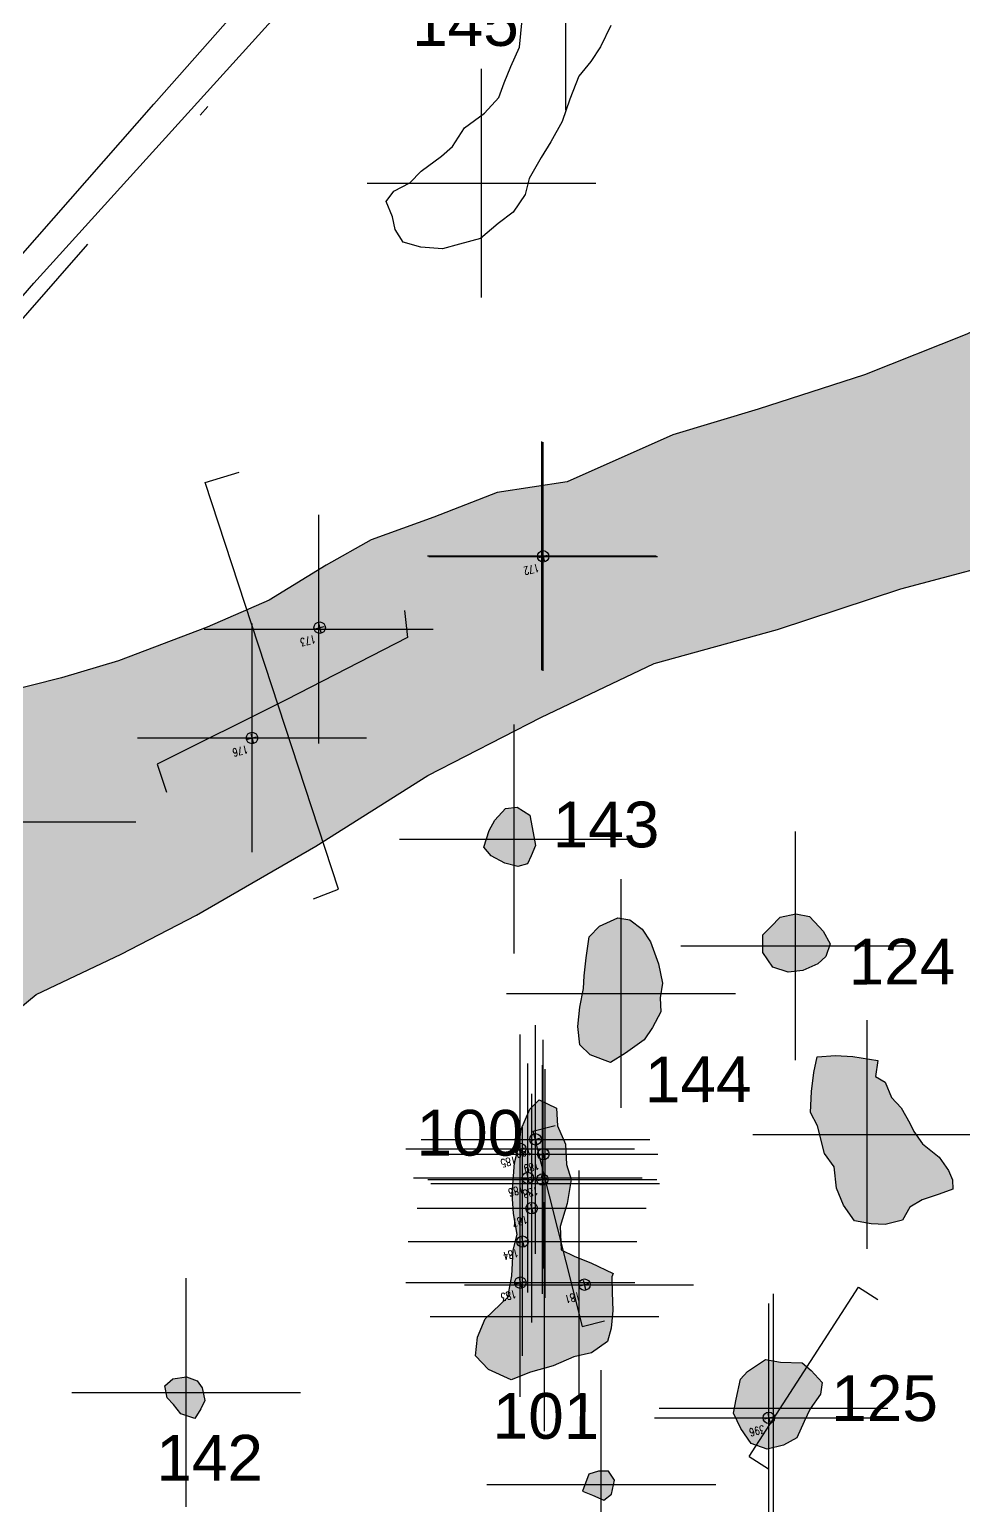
# Model space of a CAD drawing. Header units: millimetres. Extents: x 4462692 to 4462814, y 5793999 to 5794154.
# Drawn here: x 4462709.43 to 4462717.59, y 5794035.28 to 5794048.18 of the extents above; entities that cross this region are included whole.
import ezdxf
from ezdxf.enums import TextEntityAlignment as Align

# ---------------------------------------------------------------- set-up
doc = ezdxf.new("R2010")
doc.units = ezdxf.units.MM
doc.header["$PDMODE"] = 2
doc.header["$PDSIZE"] = -1
doc.linetypes.add('ACAD_ISO10W100', pattern=[18, 12, -3, 0, -3])
for name, color, linetype in [('00Befund', 36, 'Continuous'), ('00BefundNr', 36, 'Continuous'), ('00Profil', 5, 'Continuous'), ('GGok', 50, 'Continuous'), ('GGuk', 7, 'Continuous'), ('Gruben', 252, 'Continuous'), ('GUK', 90, 'ACAD_ISO10W100'), ('Höhenpunkte Befunde', 7, 'Continuous'), ('Keramik Pl.1', 60, 'Continuous'), ('Pfosten', 254, 'Continuous'), ('Salzmünder Kultur', 132, 'Continuous'), ('SBZ EZ', 16, 'Continuous')]:
    doc.layers.add(name, color=color, linetype=linetype)
doc.styles.add('ROMANS', font='ROMANS.shx', dxfattribs={"width": 0.75})
doc.styles.get("Standard").update_dxf_attribs({"font": 'arial.ttf'})

# ---------------------------------------------------------------- blocks, each defined once
blk = doc.blocks.new('MESSPUNKT')
for p, q in [((0, -0.04000000000000003), (0, 0.03999999999999997)), ((0.04, -2.775557561562891e-17), (-0.04, -2.775557561562891e-17))]:
    blk.add_line(p, q)
blk.add_circle((0, -2.775557561562891e-17), 0.05)
at = {"style": 'ROMANS', "width": 0.75, "flags": 1}
for tag, p in [('STANDPUNKT', (-0.05999999999999997, -0.05000000000000002)), ('MESSWERT', (-0.05999999999999999, 0.04999999999999999)), ('KOORDINATEN', (-0.05999999999999998, -0.15))]:
    blk.add_attdef(tag, text='', height=0.07, dxfattribs=at).set_placement(p, align=Align.RIGHT)
at = {"style": 'ROMANS', "width": 0.75}
for tag, p in [('NUMMER', (0.06, 0.05000000000000002)), ('INFO', (0.06, -0.15))]:
    blk.add_attdef(tag, p, '', height=0.07, dxfattribs=at)

msp = doc.modelspace()

# ---------------------------------------------------------------- hatches: boundary and pattern name
at = {"layer": 'Gruben'}
h = msp.add_hatch(color=256, dxfattribs=at)
h.dxf.hatch_style = 1
h.paths.add_polyline_path([(4462714.574151837, 5794040.416843401), (4462714.678984659, 5794040.397639282), (4462714.786013681, 5794040.316810007), (4462714.858904789, 5794040.205831513), (4462714.929254803, 5794040.015348839), (4462714.962503147, 5794039.844190365), (4462714.944501825, 5794039.716129734), (4462714.948336133, 5794039.595013916), (4462714.874819339, 5794039.458458682), (4462714.803243701, 5794039.349506069), (4462714.641208408, 5794039.232445355), (4462714.510363203, 5794039.149943015), (4462714.332612037, 5794039.218351429), (4462714.240638345, 5794039.3053382), (4462714.224397973, 5794039.464780443), (4462714.242401645, 5794039.635430819), (4462714.272599806, 5794039.797899413), (4462714.279266718, 5794039.909500284), (4462714.296983239, 5794040.065014607), (4462714.322442719, 5794040.250324476), (4462714.41282339, 5794040.342762521)])
h = msp.add_hatch(color=256, dxfattribs=at)
h.dxf.hatch_style = 1
h.paths.add_polyline_path([(4462716.84406253, 5794039.167918134), (4462716.825094343, 5794039.029306353), (4462716.910583729, 5794038.978423084), (4462716.965067805, 5794038.845397468), (4462717.049205614, 5794038.754468586), (4462717.124833669, 5794038.620163723), (4462717.159471706, 5794038.5481304), (4462717.234856703, 5794038.44098968), (4462717.381926807, 5794038.322476982), (4462717.462500985, 5794038.205811562), (4462717.497968712, 5794038.125437602), (4462717.500827749, 5794038.044386058), (4462717.382274698, 5794038.000851274), (4462717.233483054, 5794037.950434074), (4462717.123895857, 5794037.885957585), (4462717.061917228, 5794037.771174252), (4462716.909388769, 5794037.733121439), (4462716.786963237, 5794037.738938033), (4462716.641086128, 5794037.766694561), (4462716.545331945, 5794037.904706458), (4462716.483520871, 5794038.052492326), (4462716.464229271, 5794038.238295258), (4462716.378660703, 5794038.356288445), (4462716.318950245, 5794038.597817286), (4462716.256128848, 5794038.713902851), (4462716.267102, 5794038.897420887), (4462716.286021351, 5794039.064070152), (4462716.314132327, 5794039.19961389), (4462716.474156815, 5794039.213157418), (4462716.625735585, 5794039.202411792)])
h = msp.add_hatch(color=256, dxfattribs=at)
h.dxf.hatch_style = 1
h.paths.add_polyline_path([(4462716.182881398, 5794036.525572213), (4462716.264119749, 5794036.457123629), (4462716.35967406, 5794036.351441855), (4462716.344630953, 5794036.250937968), (4462716.254602657, 5794036.122701662), (4462716.200223107, 5794036.012609443), (4462716.137438313, 5794035.868964223), (4462716.019994984, 5794035.804161171), (4462715.877929698, 5794035.770804564), (4462715.738601787, 5794035.819694997), (4462715.647057491, 5794035.951236969), (4462715.583201904, 5794036.085605572), (4462715.606027697, 5794036.207149378), (4462715.644319645, 5794036.382896776), (4462715.705963299, 5794036.447789719), (4462715.864659181, 5794036.554732241), (4462715.99420634, 5794036.529571991)])
h = msp.add_hatch(color=256, dxfattribs=at)
h.dxf.hatch_style = 1
h.paths.add_polyline_path([(4462710.896799372, 5794036.367615777), (4462710.9409297, 5794036.306535431), (4462710.963969543, 5794036.195292343), (4462710.92845434, 5794036.121196283), (4462710.877941187, 5794036.03672145), (4462710.755222129, 5794036.077729619), (4462710.689200452, 5794036.161043888), (4462710.633603803, 5794036.21851834), (4462710.615616379, 5794036.324528738), (4462710.684740423, 5794036.386255964), (4462710.805066225, 5794036.403526032)])
at = {"layer": 'Pfosten'}
h = msp.add_hatch(color=256, dxfattribs=at)
h.dxf.hatch_style = 1
h.paths.add_polyline_path([(4462706.985090737, 5794033.866637714), (4462706.986322994, 5794033.814567297), (4462706.964264705, 5794033.728895916), (4462706.880564537, 5794033.719802338), (4462706.791586865, 5794033.771772888), (4462706.801313289, 5794033.863925635), (4462706.835150244, 5794033.897396294)])
h.paths.add_polyline_path([(4462707.524402826, 5794034.537021619), (4462707.586914236, 5794034.42168829), (4462707.558159231, 5794034.375687096), (4462707.440909958, 5794034.369093569), (4462707.373005223, 5794034.420583907), (4462707.372077354, 5794034.505421933), (4462707.447497435, 5794034.550057597)])
h.paths.add_polyline_path([(4462714.263270995, 5794035.40254184), (4462714.351411269, 5794035.36737843), (4462714.450181536, 5794035.32272306), (4462714.518878386, 5794035.377537429), (4462714.543675086, 5794035.499567688), (4462714.492076773, 5794035.578875913), (4462714.404367377, 5794035.57826627), (4462714.321018054, 5794035.551735482)])
h.paths.add_polyline_path([(4462719.524935399, 5794034.668458614), (4462719.634992597, 5794034.572813625), (4462719.697573876, 5794034.43213607), (4462719.657878629, 5794034.339359281), (4462719.597751445, 5794034.230302792), (4462719.507346293, 5794034.175191886), (4462719.383157779, 5794034.225000983), (4462719.309218295, 5794034.240635837), (4462719.209594277, 5794034.343643866), (4462719.196965048, 5794034.470084389), (4462719.27407526, 5794034.612077018), (4462719.371371354, 5794034.635304006)])
h.paths.add_polyline_path([(4462716.249071305, 5794040.427719915), (4462716.3325454, 5794040.338901521), (4462716.368356204, 5794040.298522774), (4462716.427715622, 5794040.189928073), (4462716.390918118, 5794040.077557052), (4462716.32221375, 5794040.013356381), (4462716.19039206, 5794039.955759757), (4462716.062771348, 5794039.941608659), (4462715.92736349, 5794039.983447758), (4462715.841573891, 5794040.112208648), (4462715.840902234, 5794040.266289225), (4462715.911220117, 5794040.338106741), (4462715.992617466, 5794040.422310987), (4462716.12928163, 5794040.452143019)])
h.paths.add_polyline_path([(4462713.694142868, 5794041.383091221), (4462713.803890276, 5794041.313664174), (4462713.825441402, 5794041.205038602), (4462713.854780441, 5794041.048572586), (4462713.815588738, 5794040.957566069), (4462713.782825234, 5794040.888178317), (4462713.69943025, 5794040.865964191), (4462713.585921915, 5794040.894226976), (4462713.465406696, 5794040.958060679), (4462713.401284747, 5794041.035459802), (4462713.448746577, 5794041.179278064), (4462713.496972576, 5794041.269982739), (4462713.59016519, 5794041.371786135)])
h.paths.add_polyline_path([(4462721.67832641, 5794042.870809237), (4462721.704900833, 5794042.7484861), (4462721.748497712, 5794042.680564815), (4462721.677843663, 5794042.555146402), (4462721.59317917, 5794042.45022596), (4462721.463867917, 5794042.431002351), (4462721.336094851, 5794042.517867609), (4462721.288452729, 5794042.635186455), (4462721.320173054, 5794042.775466891), (4462721.42751587, 5794042.860313572), (4462721.539914796, 5794042.85991559)])
h.paths.add_polyline_path([(4462724.525716906, 5794041.079229034), (4462724.657777847, 5794040.968603143), (4462724.756892034, 5794040.86071865), (4462724.853563584, 5794040.759233994), (4462724.933194532, 5794040.658718948), (4462724.995076235, 5794040.551266585), (4462725.084245081, 5794040.40591956), (4462725.099289898, 5794040.255352174), (4462725.11303552, 5794040.110116796), (4462725.021048491, 5794039.987165476), (4462724.91533627, 5794039.930165491), (4462724.751511074, 5794039.966919315), (4462724.565392654, 5794040.056731426), (4462724.400682352, 5794040.283194827), (4462724.23182473, 5794040.593375788), (4462724.182592575, 5794040.798563552), (4462724.218997673, 5794040.925267152), (4462724.344704044, 5794041.034636579)])
h.paths.add_polyline_path([(4462732.69293152, 5794041.176548132), (4462732.8461109, 5794041.104127505), (4462732.937094991, 5794040.993781101), (4462732.933465709, 5794040.846337602), (4462732.988938629, 5794040.692528568), (4462733.007559096, 5794040.518827174), (4462733.001565663, 5794040.370483509), (4462732.912501267, 5794040.251369826), (4462732.807965451, 5794040.05163792), (4462732.705644071, 5794039.967235993), (4462732.542836486, 5794039.963511392), (4462732.430784219, 5794040.089180028), (4462732.355402056, 5794040.260569728), (4462732.319612073, 5794040.413146207), (4462732.319378333, 5794040.57033271), (4462732.317109962, 5794040.78269394), (4462732.416763151, 5794040.984601919), (4462732.596844289, 5794041.150946343)])
h.paths.add_polyline_path([(4462735.327655031, 5794042.856827638), (4462735.421228003, 5794042.74136914), (4462735.528558043, 5794042.645866266), (4462735.57920533, 5794042.514557289), (4462735.599247124, 5794042.389048213), (4462735.546620642, 5794042.259192794), (4462735.462296659, 5794042.152502396), (4462735.269645347, 5794042.082595043), (4462735.107608994, 5794042.128568556), (4462735.001014044, 5794042.220337328), (4462734.909576737, 5794042.372421555), (4462734.870200671, 5794042.50801636), (4462734.915886962, 5794042.670361963), (4462735.082768221, 5794042.774816543), (4462735.213266294, 5794042.830229235)])
h.paths.add_polyline_path([(4462736.611265961, 5794042.350230293), (4462736.716642899, 5794042.282591885), (4462736.838577358, 5794042.174157972), (4462736.876167907, 5794042.048432982), (4462736.892292001, 5794041.912246919), (4462736.88319591, 5794041.918927557), (4462736.761259652, 5794041.740392957), (4462736.602918338, 5794041.686034144), (4462736.467197381, 5794041.715624324), (4462736.28530597, 5794041.796396144), (4462736.205176491, 5794041.921018699), (4462736.233565181, 5794042.051688785), (4462736.287060329, 5794042.198159381), (4462736.403460981, 5794042.317143247)])
h.paths.add_polyline_path([(4462735.337497537, 5794044.12360956), (4462735.447242105, 5794044.106446829), (4462735.534987785, 5794044.048872864), (4462735.557508267, 5794044.032509216), (4462735.589051665, 5794043.892272165), (4462735.542099884, 5794043.768584872), (4462735.439594851, 5794043.699800507), (4462735.291425608, 5794043.671407606), (4462735.169056963, 5794043.730243218), (4462735.133952182, 5794043.832883292), (4462735.123129157, 5794043.983384967), (4462735.203477807, 5794044.106199397)])
h.paths.add_polyline_path([(4462737.568479624, 5794042.599634157), (4462737.698227351, 5794042.544109271), (4462737.783470473, 5794042.424903485), (4462737.779223726, 5794042.321745996), (4462737.66963374, 5794042.248199379), (4462737.53634787, 5794042.23818684), (4462737.472205294, 5794042.313209072), (4462737.441149659, 5794042.392837599), (4462737.490122964, 5794042.528677646)])
h.paths.add_polyline_path([(4462738.478557555, 5794045.909799576), (4462738.56926329, 5794045.806925134), (4462738.65369651, 5794045.668944254), (4462738.684078091, 5794045.506246972), (4462738.552749595, 5794045.407735324), (4462738.414671582, 5794045.288041267), (4462738.282047166, 5794045.28603364), (4462738.135263236, 5794045.353371903), (4462738.067154359, 5794045.484413431), (4462738.00222211, 5794045.645024926), (4462737.979437385, 5794045.77952659), (4462738.048493918, 5794045.892063656), (4462738.19406276, 5794045.94960622)])
at = {"layer": 'Salzmünder Kultur'}
h = msp.add_hatch(color=256, dxfattribs=at)
h.dxf.hatch_style = 1
h.paths.add_polyline_path([(4462704.70868809, 5794040.320012937), (4462704.95132781, 5794040.315721788), (4462705.330159546, 5794040.402336867), (4462705.853133642, 5794040.660799741), (4462706.540270041, 5794040.970357907), (4462707.192903129, 5794041.21906336), (4462707.779400134, 5794041.574147376), (4462708.183235427, 5794041.924532233), (4462708.620506253, 5794042.175890206), (4462709.192159221, 5794042.38463077), (4462709.711136374, 5794042.515053619), (4462710.20945699, 5794042.662448454), (4462710.983236131, 5794042.957601619), (4462711.526352576, 5794043.194436718), (4462712.025088231, 5794043.500426978), (4462712.418377995, 5794043.72091933), (4462712.965356469, 5794043.919947467), (4462713.519375155, 5794044.134775601), (4462714.130217371, 5794044.228802856), (4462715.052506159, 5794044.639469231), (4462715.800106595, 5794044.864007729), (4462716.728965931, 5794045.165467913), (4462717.62288676, 5794045.519703113), (4462718.212645853, 5794045.813113938), (4462718.840444915, 5794046.271794257), (4462719.473002923, 5794046.670939115), (4462720.162437271, 5794047.137809332), (4462720.761158217, 5794047.281492708), (4462721.246401659, 5794047.445191823), (4462721.731645102, 5794047.608890938), (4462722.34541063, 5794047.958872043), (4462723.20275344, 5794048.344757084), (4462724.20353317, 5794048.705354291), (4462725.199055878, 5794049.119277223), (4462726.121374134, 5794049.394243446), (4462726.8170407, 5794049.496421873), (4462727.349263951, 5794049.785676659), (4462727.68360402, 5794050.166108132), (4462728.613498772, 5794050.428862816), (4462729.479277916, 5794050.653011232), (4462730.427223552, 5794050.859159592), (4462730.433693814, 5794050.861715521), (4462731.226587409, 5794051.194243905), (4462732.919690466, 5794051.492333495), (4462733.979895735, 5794051.429741444), (4462734.566082833, 5794051.449010416), (4462735.675765973, 5794051.389374837), (4462736.915442342, 5794051.456480616), (4462739.272636564, 5794051.949008879), (4462740.414654664, 5794052.095696886), (4462741.390546338, 5794052.328246734), (4462742.003104323, 5794052.361351244), (4462742.675733164, 5794052.553937975), (4462744.378955874, 5794052.703993068), (4462745.372529901, 5794052.859825878), (4462746.505030835, 5794051.778891759), (4462745.838432364, 5794051.616047591), (4462744.66228019, 5794051.498195513), (4462743.403951017, 5794051.436398678), (4462742.350336279, 5794051.45920065), (4462741.346686473, 5794051.193069047), (4462738.715179279, 5794050.688362522), (4462737.252542003, 5794050.287694164), (4462736.359049037, 5794050.028533384), (4462735.346568231, 5794049.823702828), (4462734.186223461, 5794049.640850586), (4462732.900186975, 5794049.553111351), (4462732.38025118, 5794049.415531164), (4462731.603133952, 5794049.315663298), (4462731.215305486, 5794049.391970303), (4462730.561128153, 5794049.327663595), (4462729.756489524, 5794049.358531908), (4462728.677766518, 5794049.038617931), (4462728.473504134, 5794049.174685105), (4462728.303064855, 5794049.223022465), (4462728.132625575, 5794049.271359826), (4462727.816296351, 5794049.291371297), (4462727.52689183, 5794049.053468424), (4462727.307981173, 5794048.892086601), (4462727.036494571, 5794048.647492588), (4462726.703477014, 5794048.403927573), (4462726.410724417, 5794048.134999222), (4462725.841740997, 5794047.50415163), (4462725.605409486, 5794047.158276754), (4462725.341907392, 5794046.916918299), (4462725.229202554, 5794046.490137097), (4462724.667232986, 5794046.530784709), (4462723.954613964, 5794046.39703022), (4462723.517609389, 5794046.105122183), (4462722.954428175, 5794045.7839544), (4462722.238246248, 5794045.541440968), (4462721.566967447, 5794045.160283874), (4462721.45702194, 5794044.771634338), (4462721.108648946, 5794044.475826361), (4462720.854645194, 5794044.082194628), (4462720.488688367, 5794043.807946989), (4462719.986477633, 5794043.633382579), (4462719.473026129, 5794043.809238783), (4462718.208011496, 5794043.601085443), (4462717.04689433, 5794043.293374837), (4462715.967483499, 5794042.938873035), (4462714.889653662, 5794042.641396389), (4462713.899490179, 5794042.167067159), (4462712.911345889, 5794041.660335419), (4462711.933037621, 5794041.042658604), (4462710.891931745, 5794040.439078855), (4462710.233982216, 5794040.097791698), (4462709.488597244, 5794039.745537142), (4462708.814446283, 5794039.189097185), (4462707.078168016, 5794038.611642388), (4462706.389456135, 5794038.446051822), (4462705.752228518, 5794038.512518657), (4462705.00548529, 5794038.337482673), (4462704.353992711, 5794038.10226404), (4462703.653672679, 5794037.959114976), (4462703.018591265, 5794037.930122884), (4462702.577804932, 5794037.880118204)])
at = {"layer": 'SBZ EZ'}
h = msp.add_hatch(color=256, dxfattribs=at)
h.dxf.hatch_style = 1
h.paths.add_polyline_path([(4462714.520169159, 5794037.275767472), (4462714.523665739, 5794037.14116697), (4462714.529445066, 5794036.981247174), (4462714.514961118, 5794036.828501875), (4462714.482937574, 5794036.712281768), (4462714.344322356, 5794036.612669985), (4462714.188269069, 5794036.575897874), (4462714.009005697, 5794036.497496039), (4462713.809301313, 5794036.44324743), (4462713.641253257, 5794036.377254997), (4462713.443022323, 5794036.465570929), (4462713.328938163, 5794036.586604289), (4462713.345811293, 5794036.748302529), (4462713.412437272, 5794036.908908278), (4462713.612847542, 5794037.098613001), (4462713.647368157, 5794037.286505831), (4462713.657923092, 5794037.510647872), (4462713.692210871, 5794037.647341721), (4462713.66171446, 5794037.829709139), (4462713.649331827, 5794038.00198834), (4462713.671348068, 5794038.274800051), (4462713.709939983, 5794038.430197822), (4462713.727611932, 5794038.56744903), (4462713.802959536, 5794038.741890191), (4462713.884623575, 5794038.825631822), (4462714.036940612, 5794038.75143797), (4462714.045268419, 5794038.598143626), (4462714.116748039, 5794038.437639624), (4462714.124425367, 5794038.258199379), (4462714.164957213, 5794038.127749138), (4462714.129363282, 5794037.918657695), (4462714.06809418, 5794037.718164058), (4462714.07697186, 5794037.51231233), (4462714.197453443, 5794037.455076655), (4462714.337519621, 5794037.400390556), (4462714.531694025, 5794037.306197928)])

# ---------------------------------------------------------------- linework, layer by layer
at = {"layer": '00Befund'}
for points in [[(4462724.20353317, 5794048.705354291, 52.62946635848948), (4462723.20275344, 5794048.344757084, 52.63598476345942), (4462722.34541063, 5794047.958872043, 52.61097657554183), (4462721.731645102, 5794047.608890938, 52.60535873512345), (4462720.761158217, 5794047.281492708, 52.63301174114986), (4462720.162437271, 5794047.137809332, 52.61880101756651), (4462720.149859733, 5794047.130830623, 52.61868629704622), (4462719.473002923, 5794046.670939115, 52.60849858028632), (4462718.840444915, 5794046.271794257, 52.61746080788998), (4462718.212645853, 5794045.813113938, 52.63213190261649), (4462717.62288676, 5794045.519703113, 52.64403988054801), (4462716.728965931, 5794045.165467913, 52.66528616461437), (4462715.800106595, 5794044.864007729, 52.69558774193047), (4462715.052506159, 5794044.639469231, 52.68540268363904), (4462714.130217371, 5794044.228802856, 52.68551790659149), (4462713.519375155, 5794044.134775601, 52.70879003725076), (4462712.965356469, 5794043.919947467, 52.69583671503642), (4462712.418377995, 5794043.72091933, 52.6989910141574), (4462712.025088231, 5794043.500426978, 52.6925308333939), (4462711.526352576, 5794043.194436718, 52.69944868065522), (4462710.983236131, 5794042.957601619, 52.68210960102806), (4462710.20945699, 5794042.662448454, 52.68249688233027), (4462709.711136374, 5794042.515053619, 52.70090683554463), (4462709.192159221, 5794042.38463077, 52.71309110235234)], [(4462714.510745296, 5794048.218277524, 52.56496305386736), (4462714.421654142, 5794048.033266777, 52.58896598224328), (4462714.336371938, 5794047.905401359, 52.58457043317867), (4462714.233819454, 5794047.77690511, 52.58235419884022), (4462714.153490022, 5794047.574394406, 52.58156854825302), (4462714.087255955, 5794047.380174646, 52.58779937468898), (4462713.988948144, 5794047.203470328, 52.62239081292046), (4462713.902848415, 5794047.065392218, 52.60399481385684), (4462713.798192215, 5794046.882761084, 52.64057895088263), (4462713.764432692, 5794046.741048066, 52.6459459573698), (4462713.659640709, 5794046.587445954, 52.6399283631963), (4462713.526842871, 5794046.488156793, 52.64437429937243), (4462713.373000669, 5794046.35655565, 52.64029669259708), (4462713.18982367, 5794046.307592792, 52.62907950875797), (4462713.042037128, 5794046.26661278, 52.64510438193429), (4462712.852614688, 5794046.28053147, 52.65027638623178), (4462712.697538458, 5794046.325251617, 52.63648795274366), (4462712.627332789, 5794046.435869358, 52.63949786562989), (4462712.604459369, 5794046.547766534, 52.6297644890783), (4462712.548365609, 5794046.680883958, 52.5686900949695), (4462712.615520654, 5794046.771205018, 52.60556590775286), (4462712.755269175, 5794046.842442757, 52.60242979749091), (4462712.85504307, 5794046.9454931, 52.6058440468305), (4462713.031330593, 5794047.07552621, 52.62304867521198), (4462713.129795327, 5794047.160916987, 52.60656227488471), (4462713.232422813, 5794047.323562287, 52.60677678900174), (4462713.407254119, 5794047.451676352, 52.60687975958353), (4462713.533982102, 5794047.589035025, 52.60302452501946), (4462713.580668961, 5794047.718736357, 52.59157366011277), (4462713.638167356, 5794047.861258409, 52.56953507979233), (4462713.713530688, 5794048.029322805, 52.5861166081304), (4462713.738487219, 5794048.270390357, 52.58313377936338)], [(4462708.814446283, 5794039.189097185, 52.75850722573796), (4462709.488597244, 5794039.745537142, 52.74628656610548), (4462710.233982216, 5794040.097791698, 52.75326219934141), (4462710.891931745, 5794040.439078855, 52.73383349255528), (4462711.933037621, 5794041.042658604, 52.74825061454521), (4462712.911345889, 5794041.660335419, 52.72989162392696), (4462713.899490179, 5794042.167067159, 52.73115032475289), (4462714.889653662, 5794042.641396389, 52.68491313014329), (4462715.967483499, 5794042.938873035, 52.65529049373981), (4462717.04689433, 5794043.293374837, 52.67546676962957), (4462718.208011496, 5794043.601085443, 52.67374353641844), (4462719.473026129, 5794043.809238783, 52.69335024424436), (4462719.986477633, 5794043.633382579, 52.73827561174949), (4462720.488688367, 5794043.807946989, 52.72006888682336), (4462720.854645194, 5794044.082194628, 52.72259342442976), (4462721.108648946, 5794044.475826361, 52.68307729107528), (4462721.45702194, 5794044.771634338, 52.68017958634755), (4462721.566967447, 5794045.160283874, 52.65999089494107), (4462722.238246248, 5794045.541440968, 52.68257609865213), (4462722.954428175, 5794045.7839544, 52.67982250074328), (4462723.517609389, 5794046.105122183, 52.67198116836607), (4462723.954613964, 5794046.39703022, 52.66629000516059)]]:
    msp.add_polyline3d(points, dxfattribs=at)
for points in [[(4462713.694142868, 5794041.383091221, 52.70564546271726), (4462713.803890276, 5794041.313664174, 52.70738081227137), (4462713.825441402, 5794041.205038602, 52.70351241928711), (4462713.854780441, 5794041.048572586, 52.71395591423061), (4462713.815588738, 5794040.957566069, 52.71921371754797), (4462713.782825234, 5794040.888178317, 52.71817808357537), (4462713.69943025, 5794040.865964191, 52.71337920243514), (4462713.585921915, 5794040.894226976, 52.7012415134941), (4462713.465406696, 5794040.958060679, 52.70549354568539), (4462713.401284747, 5794041.035459802, 52.71081251874512), (4462713.448746577, 5794041.179278064, 52.70376183906683), (4462713.496972576, 5794041.269982739, 52.70911489840728), (4462713.59016519, 5794041.371786135, 52.70092130943976)], [(4462714.574151837, 5794040.416843401, 52.66805241759539), (4462714.678984659, 5794040.397639282, 52.68357922060386), (4462714.786013681, 5794040.316810007, 52.70051192363462), (4462714.858904789, 5794040.205831513, 52.6833052415177), (4462714.929254803, 5794040.015348839, 52.71549975738617), (4462714.962503147, 5794039.844190365, 52.71944871610049), (4462714.944501825, 5794039.716129734, 52.71413389788449), (4462714.948336133, 5794039.595013916, 52.73484492819534), (4462714.874819339, 5794039.458458682, 52.73876396110973), (4462714.803243701, 5794039.349506069, 52.72938385134512), (4462714.641208408, 5794039.232445355, 52.72439564397519), (4462714.510363203, 5794039.149943015, 52.73904304106418), (4462714.332612037, 5794039.218351429, 52.73572615587), (4462714.240638345, 5794039.3053382, 52.71661118796601), (4462714.224397973, 5794039.464780443, 52.68098323252707), (4462714.242401645, 5794039.635430819, 52.69439580356266), (4462714.272599806, 5794039.797899413, 52.68132341936598), (4462714.279266718, 5794039.909500284, 52.69262551510019), (4462714.296983239, 5794040.065014607, 52.6803385248013), (4462714.322442719, 5794040.250324476, 52.68825926061618), (4462714.41282339, 5794040.342762521, 52.6899628011688)], [(4462716.249071305, 5794040.427719915, 52.68386136081244), (4462716.3325454, 5794040.338901521, 52.69396622172462), (4462716.368356204, 5794040.298522774, 52.71131133747349), (4462716.427715622, 5794040.189928073, 52.73018832028174), (4462716.390918118, 5794040.077557052, 52.72615012097685), (4462716.32221375, 5794040.013356381, 52.71647108547768), (4462716.19039206, 5794039.955759757, 52.70681597431485), (4462716.062771348, 5794039.941608659, 52.72216362019662), (4462715.92736349, 5794039.983447758, 52.73309895454076), (4462715.841573891, 5794040.112208648, 52.72548920174631), (4462715.840902234, 5794040.266289225, 52.69798021493352), (4462715.911220117, 5794040.338106741, 52.68796076862782), (4462715.992617466, 5794040.422310987, 52.70735398019133), (4462716.12928163, 5794040.452143019, 52.6962163567805)], [(4462716.84406253, 5794039.167918134, 52.74354198042602), (4462716.825094343, 5794039.029306353, 52.74802656813063), (4462716.910583729, 5794038.978423084, 52.7516318329308), (4462716.965067805, 5794038.845397468, 52.75940425249519), (4462717.049205614, 5794038.754468586, 52.74441000339539), (4462717.124833669, 5794038.620163723, 52.75800786270156), (4462717.159471706, 5794038.5481304, 52.73925322201285), (4462717.234856703, 5794038.44098968, 52.76144935711181), (4462717.381926807, 5794038.322476982, 52.74363207089664), (4462717.462500985, 5794038.205811562, 52.75783493051404), (4462717.497968712, 5794038.125437602, 52.76498174571225), (4462717.500827749, 5794038.044386058, 52.76258946719281), (4462717.382274698, 5794038.000851274, 52.75484953183513), (4462717.233483054, 5794037.950434074, 52.750573684345), (4462717.123895857, 5794037.885957585, 52.7541456232675), (4462717.061917228, 5794037.771174252, 52.75787734593632), (4462716.909388769, 5794037.733121439, 52.76059636529135), (4462716.786963237, 5794037.738938033, 52.76834918106033), (4462716.641086128, 5794037.766694561, 52.76887269317558), (4462716.545331945, 5794037.904706458, 52.76745049969941), (4462716.483520871, 5794038.052492326, 52.76436851104518), (4462716.464229271, 5794038.238295258, 52.754135516926), (4462716.378660703, 5794038.356288445, 52.7570266072189), (4462716.318950245, 5794038.597817286, 52.75154217181807), (4462716.256128848, 5794038.713902851, 52.75896065764937), (4462716.267102, 5794038.897420887, 52.7545640993194), (4462716.286021351, 5794039.064070152, 52.75747797330769), (4462716.314132327, 5794039.19961389, 52.73710450584076), (4462716.474156815, 5794039.213157418, 52.74189578354253), (4462716.625735585, 5794039.202411792, 52.75987822440402)], [(4462714.520169159, 5794037.275767472, 52.85665415966923), (4462714.523665739, 5794037.14116697, 52.89186550948307), (4462714.529445066, 5794036.981247174, 52.89408091533733), (4462714.514961118, 5794036.828501875, 52.89737163081281), (4462714.482937574, 5794036.712281768, 52.90123936871078), (4462714.344322356, 5794036.612669985, 52.92337835525541), (4462714.188269069, 5794036.575897874, 52.93129308155767), (4462714.009005697, 5794036.497496039, 52.90728214321007), (4462713.809301313, 5794036.44324743, 52.91124542132911), (4462713.641253257, 5794036.377254997, 52.88424727927213), (4462713.443022323, 5794036.465570929, 52.88560477212741), (4462713.328938163, 5794036.586604289, 52.89956149739282), (4462713.345811293, 5794036.748302529, 52.89557317366234), (4462713.412437272, 5794036.908908278, 52.90584460975242), (4462713.612847542, 5794037.098613001, 52.88037498835183), (4462713.647368157, 5794037.286505831, 52.8731064476251), (4462713.657923092, 5794037.510647872, 52.86580723372208), (4462713.692210871, 5794037.647341721, 52.87084113436504), (4462713.66171446, 5794037.829709139, 52.86439488181531), (4462713.649331827, 5794038.00198834, 52.85277089212832), (4462713.671348068, 5794038.274800051, 52.85718285965504), (4462713.709939983, 5794038.430197822, 52.83062091077682), (4462713.727611932, 5794038.56744903, 52.81653483303489), (4462713.802959536, 5794038.741890191, 52.79821597958198), (4462713.884623575, 5794038.825631822, 52.77780950691158), (4462714.036940612, 5794038.75143797, 52.76119616921915), (4462714.045268419, 5794038.598143626, 52.77421428951129), (4462714.116748039, 5794038.437639624, 52.79960856786238), (4462714.124425367, 5794038.258199379, 52.81982729778701), (4462714.164957213, 5794038.127749138, 52.829882843208), (4462714.129363282, 5794037.918657695, 52.8472512263088), (4462714.06809418, 5794037.718164058, 52.86678835143721), (4462714.07697186, 5794037.51231233, 52.86800990672964), (4462714.197453443, 5794037.455076655, 52.88395749927349), (4462714.337519621, 5794037.400390556, 52.8869284443017), (4462714.531694025, 5794037.306197928, 52.85726637542848)], [(4462716.182881398, 5794036.525572213, 52.852988754541), (4462716.264119749, 5794036.457123629, 52.86278985395074), (4462716.35967406, 5794036.351441855, 52.87111010018089), (4462716.344630953, 5794036.250937968, 52.87409737751932), (4462716.254602657, 5794036.122701662, 52.86379614965244), (4462716.200223107, 5794036.012609443, 52.85553673229697), (4462716.137438313, 5794035.868964223, 52.87816903010844), (4462716.019994984, 5794035.804161171, 52.8804315598818), (4462715.877929698, 5794035.770804564, 52.88956288845657), (4462715.738601787, 5794035.819694997, 52.88459313470867), (4462715.647057491, 5794035.951236969, 52.87917633191137), (4462715.583201904, 5794036.085605572, 52.83739257308389), (4462715.606027697, 5794036.207149378, 52.85211353148316), (4462715.644319645, 5794036.382896776, 52.84925016194757), (4462715.705963299, 5794036.447789719, 52.84032067617318), (4462715.864659181, 5794036.554732241, 52.85100541707197), (4462715.99420634, 5794036.529571991, 52.85346217750339)], [(4462710.896799372, 5794036.367615777, 52.80545503631856), (4462710.9409297, 5794036.306535431, 52.80651121828032), (4462710.963969543, 5794036.195292343, 52.79804474673074), (4462710.92845434, 5794036.121196283, 52.81180607142142), (4462710.877941187, 5794036.03672145, 52.80514993712313), (4462710.755222129, 5794036.077729619, 52.81360053725166), (4462710.689200452, 5794036.161043888, 52.81851691748761), (4462710.633603803, 5794036.21851834, 52.81704716934291), (4462710.615616379, 5794036.324528738, 52.80511996505447), (4462710.684740423, 5794036.386255964, 52.81159963276787), (4462710.805066225, 5794036.403526032, 52.80824307815965)], [(4462714.263270995, 5794035.40254184, 52.90184519376544), (4462714.351411269, 5794035.36737843, 52.9009528031329), (4462714.450181536, 5794035.32272306, 52.90557367271504), (4462714.518878386, 5794035.377537429, 52.91245319433983), (4462714.543675086, 5794035.499567688, 52.90107647277091), (4462714.492076773, 5794035.578875913, 52.89681036320962), (4462714.404367377, 5794035.57826627, 52.90450517047975), (4462714.321018054, 5794035.551735482, 52.90720657817019)]]:
    msp.add_polyline3d(points, close=True, dxfattribs=at)
at = {"layer": '00Profil'}
for p, q in [((4462713.830681678, 5794038.551613091, 52.82185933501387), (4462714.024580848, 5794038.600634634, 52.82185933501387)), ((4462716.676896376, 5794037.187355574, 52.84064639447206), (4462716.844981865, 5794037.078970759, 52.84064639447206)), ((4462714.262404572, 5794036.843982037, 52.94276783538953), (4462714.456303743, 5794036.893003581, 52.94276783538953)), ((4462715.721326317, 5794035.705437088, 52.90477847464626), (4462715.889411806, 5794035.597052273, 52.90477847464626))]:
    msp.add_line(p, q, dxfattribs=at)
for points in [[(4462711.912647478, 5794040.581225788, 52.68395054541452), (4462712.133476945, 5794040.667082822, 52.68271094017382), (4462710.965806927, 5794044.223177754, 52.68732166041991), (4462711.264550648, 5794044.314918366, 52.6895752247774)], [(4462712.709484708, 5794043.103157295, 52.67237297512474), (4462712.73603429, 5794042.868032515, 52.67541728433935), (4462711.674253001, 5794042.321637634, 52.66317232940582), (4462710.548513404, 5794041.758662526, 52.71235156209514), (4462710.627941544, 5794041.514250454, 52.70145979496647)], [(4462713.830681678, 5794038.551613091, 52.82185933501387), (4462714.262404572, 5794036.843982037, 52.94276783538953)], [(4462715.721326317, 5794035.705437088, 52.90477847464626), (4462716.676896376, 5794037.187355574, 52.84064639447206)]]:
    msp.add_polyline3d(points, dxfattribs=at)
at = {"layer": 'GGok'}
msp.add_polyline3d([(4462777.82863336, 5794061.091739289, 52.78084786055206), (4462771.760385364, 5794054.059277036, 52.78223988325681), (4462765.533679103, 5794047.041810901, 53.05674119610194), (4462759.668753098, 5794040.205806155, 53.14486681402286), (4462753.453664227, 5794032.999230483, 53.03759180620182), (4462747.603356689, 5794026.25393066, 53.12443015756162), (4462742.013898113, 5794020.039886823, 53.16525329400883), (4462732.903331003, 5794009.652837367, 53.488673165828), (4462726.752226068, 5794002.667889405, 53.45936324094964), (4462723.859134028, 5793999.422714164, 53.5143641395689), (4462723.854608674, 5793999.421882689, 53.50695874891062), (4462716.983687663, 5794004.098115671, 53.30606743626231), (4462709.939263565, 5794010.35205083, 53.30728454087966), (4462705.894986879, 5794013.797960955, 53.30784984551065), (4462701.104338266, 5794018.150593154, 53.2754716301788), (4462695.171330011, 5794023.290883356, 53.26998115270544), (4462692.063635244, 5794026.227883107, 53.30509711474315), (4462698.151517255, 5794033.433060342, 53.33041951933774), (4462704.50159252, 5794040.672957034, 53.40575469102168), (4462710.518703554, 5794047.532801496, 53.31481039446135), (4462715.527522973, 5794053.200159401, 53.14151948876133), (4462718.238555337, 5794056.553583682, 53.04889440078296), (4462724.390001652, 5794063.301395811, 52.91361717686141)], dxfattribs=at)
at = {"layer": 'GGuk'}
msp.add_polyline3d([(4462743.312617326, 5794021.757483254, 52.69222013384569), (4462736.490729615, 5794014.045890812, 52.7181439558226), (4462730.613608357, 5794007.466061283, 52.84204139935355), (4462726.932655653, 5794003.305833017, 52.77654543166682), (4462723.902078717, 5793999.64744853, 52.8501032805998), (4462720.657751317, 5794002.235996281, 52.88467377170946), (4462713.490763403, 5794007.800039858, 53.00648045695289), (4462707.699282838, 5794012.983241378, 52.98385749406589), (4462702.397537197, 5794017.563810962, 53.00485404836127), (4462697.000948994, 5794021.839079447, 52.89225288843954), (4462692.336693133, 5794026.153884103, 52.81792828792004), (4462698.099743707, 5794033.0277713, 52.6933784107614), (4462704.01614133, 5794039.65308921, 52.66902575201129), (4462709.470502662, 5794045.966697011, 52.65533527675598), (4462715.807668649, 5794052.972270216, 52.44826716805892), (4462718.734472589, 5794056.312419215, 52.34160164805326), (4462723.105400207, 5794061.277508556, 52.27288269507881)], dxfattribs=at)
at = {"layer": 'GUK', "ltscale": 0.5}
msp.add_line((4462727.895436401, 5794066.869204477, 52.64733370372142), (4462692.336693133, 5794026.153884103, 52.81792828792004), dxfattribs=at)
at = {"layer": 'Höhenpunkte Befunde', "extrusion": (-0.00119976389905326, 5.296673662352476e-05, 0.9999992788802957)}
for p in [(4462714.119801044, 5794048.480243017, 52.59778016127802), (4462713.381621622, 5794046.842028867, 52.66098133668947), (4462713.666289161, 5794041.105518554, 52.72072675783966), (4462716.124724954, 5794040.170844976, 52.72462580977481), (4462714.60115823, 5794039.754955634, 52.7164199118024), (4462716.752959876, 5794038.520971895, 52.78936697843164), (4462713.938191137, 5794038.093302079, 52.84631261385402), (4462713.932306927, 5794036.928616661, 52.92816730280083), (4462710.801209754, 5794036.264280901, 52.81204582940973), (4462715.892880367, 5794036.043704673, 52.92056639345719), (4462715.933143399, 5794036.128066369, 52.89951021603974), (4462714.428444596, 5794035.460379861, 52.90854030442642)]:
    msp.add_point(p, dxfattribs=at)
at = {"layer": 'Keramik Pl.1', "extrusion": (-0.00119976389905326, 5.296673662352476e-05, 0.9999992788802957)}
for p in [(4462713.909509288, 5794043.58130457, 52.66648739114771), (4462713.920671443, 5794043.577100376, 52.66690100607593), (4462711.959171748, 5794042.940535665, 52.68648140043206), (4462711.376278291, 5794041.989232463, 52.710132470389), (4462709.361776038, 5794041.256301067, 52.64905432024989), (4462713.853557914, 5794038.479103269, 52.82289062244581), (4462713.719069444, 5794038.395892669, 52.84273368973663), (4462713.921775805, 5794038.349322452, 52.82157934092902), (4462713.78691933, 5794038.141254424, 52.85172858742681), (4462713.913612027, 5794038.127949001, 52.83388128062597), (4462713.820293904, 5794037.876818243, 52.88148265681502), (4462713.740589748, 5794037.584861728, 52.89030250098767), (4462713.721099871, 5794037.226171533, 52.88349811148237), (4462714.234285348, 5794037.205633646, 52.90501491622854)]:
    msp.add_point(p, dxfattribs=at)

# ---------------------------------------------------------------- block references
ref = msp.add_blockref('MESSPUNKT', (4462710.771968359, 5794043.849777927, -4994.644610663597), dxfattribs=dict(at, rotation=194.1178981687214))
ref.add_attrib('NUMMER', '172', (4462710.725976505, 5794043.786653053, -4994.644610663593), dxfattribs={"layer": '0', "color": 0, "extrusion": (-0.00119976389905326, 5.296673662352476e-05, 0.9999992788802957), "height": 0.07, "rotation": 194.1178981725133, "style": 'ROMANS', "width": 0.75})
ref = msp.add_blockref('MESSPUNKT', (4462708.819109474, 5794043.22610299, -4994.623710663596), dxfattribs=dict(at, rotation=194.1178981687214))
ref.add_attrib('NUMMER', '173', (4462708.77311762, 5794043.16297812, -4994.623710663596), dxfattribs={"layer": '0', "color": 0, "extrusion": (-0.00119976389905326, 5.296673662352476e-05, 0.9999992788802957), "height": 0.07, "rotation": 194.1178981725133, "style": 'ROMANS', "width": 0.75})
ref = msp.add_blockref('MESSPUNKT', (4462708.227628905, 5794042.261907564, -4994.598410663591), dxfattribs=dict(at, rotation=194.1178981687214))
ref.add_attrib('NUMMER', '176', (4462708.181637052, 5794042.198782689, -4994.598410663592), dxfattribs={"layer": '0', "color": 0, "extrusion": (-0.00119976389905326, 5.296673662352476e-05, 0.9999992788802957), "height": 0.07, "rotation": 194.1178981725133, "style": 'ROMANS', "width": 0.75})
ref = msp.add_blockref('MESSPUNKT', (4462710.705042029, 5794038.751772563, -4994.488810663595), dxfattribs=dict(at, rotation=194.1178981687214))
ref.add_attrib('NUMMER', '190', (4462710.659050176, 5794038.688647687, -4994.488810663597), dxfattribs={"layer": '0', "color": 0, "extrusion": (-0.00119976389905326, 5.296673662352476e-05, 0.9999992788802957), "height": 0.07, "rotation": 194.1178981725133, "style": 'ROMANS', "width": 0.75})
ref = msp.add_blockref('MESSPUNKT', (4462710.570577464, 5794038.668560898, -4994.468810663594), dxfattribs=dict(at, rotation=194.1178981687214))
ref.add_attrib('NUMMER', '185', (4462710.524585608, 5794038.605436027, -4994.468810663595), dxfattribs={"layer": '0', "color": 0, "extrusion": (-0.00119976389905326, 5.296673662352476e-05, 0.9999992788802957), "height": 0.07, "rotation": 194.1178981725133, "style": 'ROMANS', "width": 0.75})
ref = msp.add_blockref('MESSPUNKT', (4462710.773258296, 5794038.621991818, -4994.490210663592), dxfattribs=dict(at, rotation=194.1178981687214))
ref.add_attrib('NUMMER', '189', (4462710.727266444, 5794038.558866948, -4994.490210663593), dxfattribs={"layer": '0', "color": 0, "extrusion": (-0.00119976389905326, 5.296673662352476e-05, 0.9999992788802957), "height": 0.07, "rotation": 194.1178981725133, "style": 'ROMANS', "width": 0.75})
ref = msp.add_blockref('MESSPUNKT', (4462710.638438091, 5794038.413922185, -4994.459910663594), dxfattribs=dict(at, rotation=194.1178981687214))
ref.add_attrib('NUMMER', '186', (4462710.59244624, 5794038.350797314, -4994.459910663596), dxfattribs={"layer": '0', "color": 0, "extrusion": (-0.00119976389905326, 5.296673662352476e-05, 0.9999992788802957), "height": 0.07, "rotation": 194.1178981725133, "style": 'ROMANS', "width": 0.75})
ref = msp.add_blockref('MESSPUNKT', (4462710.765109289, 5794038.400617718, -4994.477910663594), dxfattribs=dict(at, rotation=194.1178981687214))
ref.add_attrib('NUMMER', '188', (4462710.719117431, 5794038.337492845, -4994.477910663595), dxfattribs={"layer": '0', "color": 0, "extrusion": (-0.00119976389905326, 5.296673662352476e-05, 0.9999992788802957), "height": 0.07, "rotation": 194.1178981725133, "style": 'ROMANS', "width": 0.75})
ref = msp.add_blockref('MESSPUNKT', (4462710.671848344, 5794038.149484428, -4994.430210663598), dxfattribs=dict(at, rotation=194.1178981687214))
ref.add_attrib('NUMMER', '187', (4462710.625856484, 5794038.08635956, -4994.430210663594), dxfattribs={"layer": '0', "color": 0, "extrusion": (-0.00119976389905326, 5.296673662352476e-05, 0.9999992788802957), "height": 0.07, "rotation": 194.1178981725133, "style": 'ROMANS', "width": 0.75})
ref = msp.add_blockref('MESSPUNKT', (4462710.592154822, 5794037.857527444, -4994.421310663594), dxfattribs=dict(at, rotation=194.1178981687214))
ref.add_attrib('NUMMER', '184', (4462710.546162969, 5794037.794402572, -4994.421310663593), dxfattribs={"layer": '0', "color": 0, "extrusion": (-0.00119976389905326, 5.296673662352476e-05, 0.9999992788802957), "height": 0.07, "rotation": 194.1178981725133, "style": 'ROMANS', "width": 0.75})
ref = msp.add_blockref('MESSPUNKT', (4462710.572656794, 5794037.498837607, -4994.428110663591), dxfattribs=dict(at, rotation=194.1178981687214))
ref.add_attrib('NUMMER', '183', (4462710.526664943, 5794037.435712737, -4994.428110663592), dxfattribs={"layer": '0', "color": 0, "extrusion": (-0.00119976389905326, 5.296673662352476e-05, 0.9999992788802957), "height": 0.07, "rotation": 194.1178981725133, "style": 'ROMANS', "width": 0.75})
ref = msp.add_blockref('MESSPUNKT', (4462711.132697984, 5794037.480693699, -4994.402410663594), dxfattribs=dict(at, rotation=194.1178981687214))
ref.add_attrib('NUMMER', '181', (4462711.08670613, 5794037.417568825, -4994.402410663597), dxfattribs={"layer": '0', "color": 0, "extrusion": (-0.00119976389905326, 5.296673662352476e-05, 0.9999992788802957), "height": 0.07, "rotation": 194.1178981725133, "style": 'ROMANS', "width": 0.75})
ref = msp.add_blockref('MESSPUNKT', (4462712.744480203, 5794036.316368923, -4994.393710663589), dxfattribs=dict(at, rotation=194.1178981687214))
ref.add_attrib('NUMMER', '396', (4462712.698488349, 5794036.253244053, -4994.393710663589), dxfattribs={"layer": '0', "color": 0, "extrusion": (-0.00119976389905326, 5.296673662352476e-05, 0.9999992788802957), "height": 0.07, "rotation": 194.1178981725133, "style": 'ROMANS', "width": 0.75})

# ---------------------------------------------------------------- texts
at = {"layer": '00BefundNr', "extrusion": (0.001151354000377824, -0.0003415008850266844, 0.9999992788802957), "insert": (4462712.774485098, 5794048.439484583, 0.001353362174086215), "char_height": 0.4, "attachment_point": 1, "text_direction": (0.9999969598356129, 0.002180922767004573, -0.001150606542742338)}
msp.add_mtext_dynamic_manual_height_columns('145', width=5.170501315070148, gutter_width=12.5, heights=[0], dxfattribs=at)
at = {"layer": '00BefundNr', "extrusion": (0.0011499878641395, -0.0003460734040516534, 0.9999992788802957), "insert": (4462714.004555102, 5794041.433863492, 54.52766297946073), "char_height": 0.4, "attachment_point": 1, "text_direction": (0.9999977308909277, -0.0017928518008612784, -0.0011506065427423382)}
msp.add_mtext_dynamic_manual_height_columns('143', width=1.023569774895009, gutter_width=12.5, heights=[0], dxfattribs=at)
at = {"layer": '00BefundNr', "extrusion": (0.001150799899204293, -0.0003433634818256256, 0.9999992788802957), "insert": (4462716.590406881, 5794040.23318326, -0.0001493767576903338), "char_height": 0.4, "attachment_point": 1, "text_direction": (0.999999179684624, 0.0005627918470685334, -0.0011506065427423382)}
msp.add_mtext_dynamic_manual_height_columns('124', width=62.44212379070692, gutter_width=12.5, heights=[0], dxfattribs=at)
at = {"layer": '00BefundNr', "extrusion": (0.001151959411445494, -0.0003394530940235763, 0.9999992788802957), "insert": (4462714.808670616, 5794039.202232453, 0.0001417991784364858), "char_height": 0.4, "attachment_point": 1, "text_direction": (0.9999915010222894, 0.00395903874351114, -0.001150606542742338)}
msp.add_mtext_dynamic_manual_height_columns('144', width=1.569810884850426, gutter_width=12.5, heights=[0], dxfattribs=at)
at = {"layer": '00BefundNr', "extrusion": (0.001149826484790664, -0.0003466092086687421, 0.9999992788802957), "insert": (4462712.814917454, 5794038.737888428, 54.52940342814099), "char_height": 0.4, "attachment_point": 1, "text_direction": (0.9999967869466806, -0.0022588051928418566, -0.0011506065427423382)}
msp.add_mtext_dynamic_manual_height_columns('100', width=1.626177580566036, gutter_width=12.5, heights=[0], dxfattribs=at)
at = {"layer": '00BefundNr', "extrusion": (0.00115013897988597, -0.0003455708546837949, 0.9999992788802957), "insert": (4462716.438967915, 5794036.416082978), "char_height": 0.4, "attachment_point": 1, "text_direction": (0.9999984188494282, -0.00135587729078937, -0.001150606542742338)}
msp.add_mtext_dynamic_manual_height_columns('125', width=64.95624507897742, gutter_width=12.5, heights=[0], dxfattribs=at)
at = {"layer": '00BefundNr', "extrusion": (0.001149284532073774, -0.0003484019991274364, 0.9999992788802957), "insert": (4462713.479941118, 5794036.262623288, 0.0001142285323112446), "char_height": 0.4, "attachment_point": 1, "text_direction": (0.9999920481318583, -0.003818347500596037, -0.001150606542742338)}
msp.add_mtext_dynamic_manual_height_columns('101', width=1.626177580566036, gutter_width=12.5, heights=[0], dxfattribs=at)
at = {"layer": '00BefundNr', "extrusion": (0.001151269327656751, -0.0003417862253760381, 0.9999992788802957), "insert": (4462710.539334731, 5794035.893322461, 0.0006146570294731646), "char_height": 0.4, "attachment_point": 1, "text_direction": (0.9999974696420327, 0.001933084094363463, -0.001150606542742338)}
msp.add_mtext_dynamic_manual_height_columns('142', width=58.86123806970028, gutter_width=12.5, heights=[0], dxfattribs=at)

doc.saveas('drawing.dxf')
